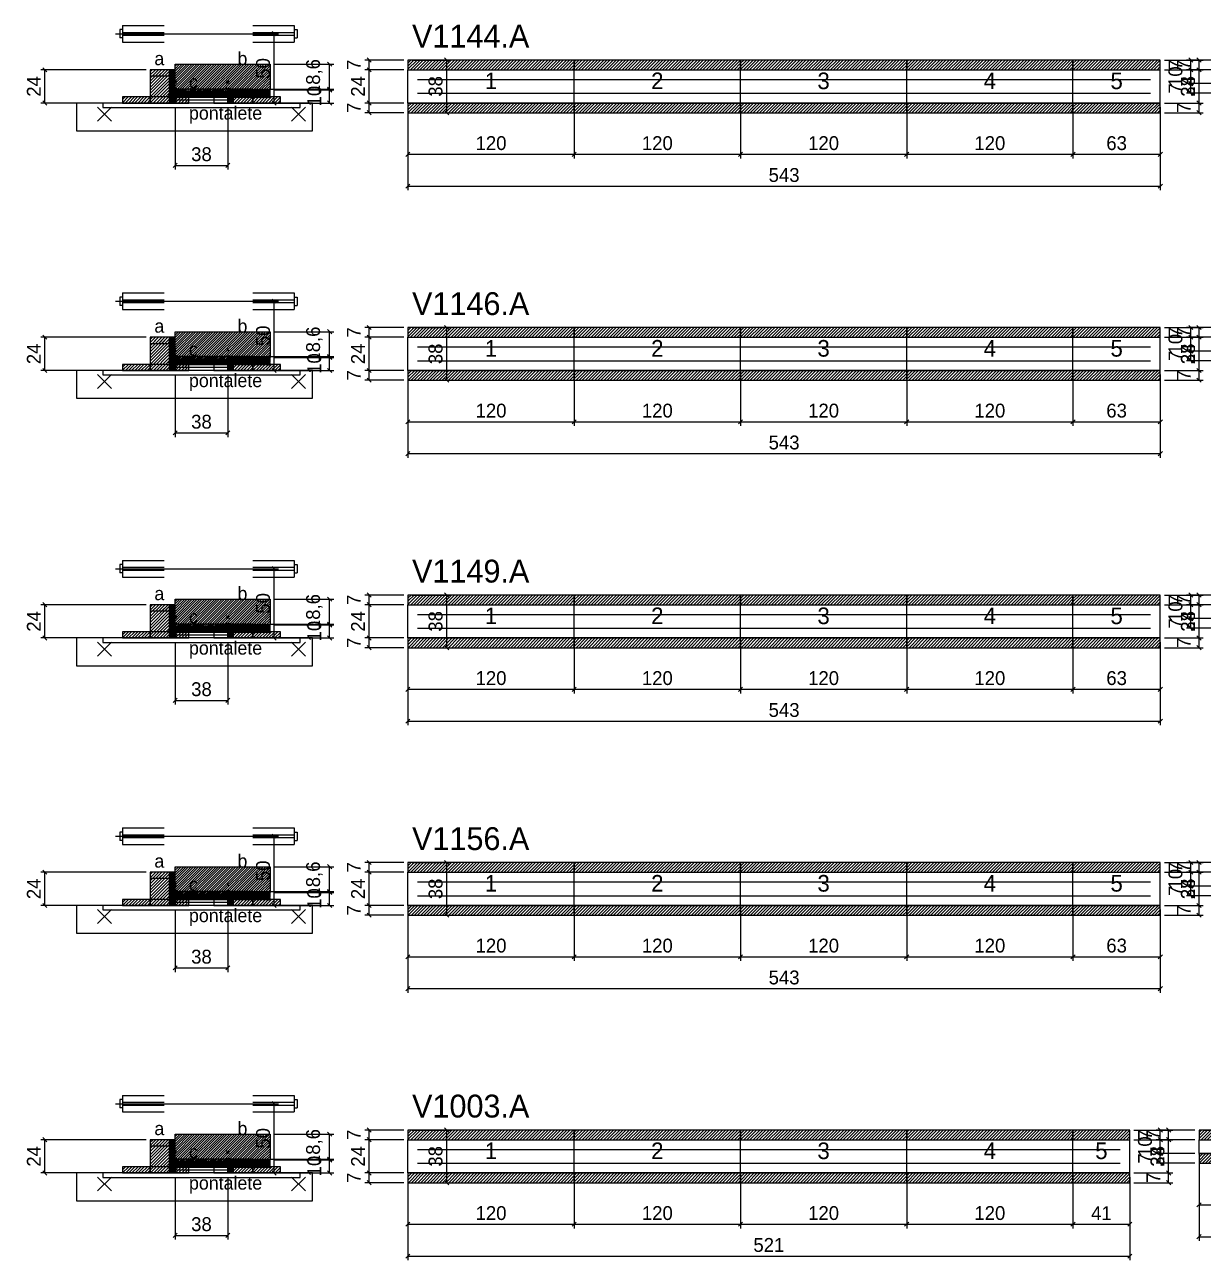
# Model space of a CAD drawing. Extents: x -10500 to 3070, y -11667 to 1250.
# Drawn here: x -69 to 782, y -9351 to -8460 of the extents above; entities that cross this region are included whole.
import ezdxf
from ezdxf.enums import TextEntityAlignment as Align

# ---------------------------------------------------------------- set-up
doc = ezdxf.new("R2010")
doc.units = 0
for name, color, linetype in [('5', 5, 'Continuous'), ('barrote', 126, 'Continuous'), ('CONCRETO', 251, 'Continuous'), ('COTA', 241, 'Continuous'), ('detalhes', 7, 'Continuous'), ('ESTRUTURACAO', 7, 'Continuous'), ('Hachura', 251, 'Continuous'), ('Madeira', 126, 'Continuous'), ('NOMENCLATURA', 7, 'Continuous'), ('Painéis', 200, 'Continuous'), ('presilha', 224, 'Continuous'), ('SARR_2.2x7', 40, 'Continuous'), ('SCO-___-LAJ', 224, 'Continuous'), ('TENSOR', 224, 'Continuous')]:
    doc.layers.add(name, color=color, linetype=linetype)
doc.dimstyles.new('PAINEL', dxfattribs={"dimtxt": 10, "dimasz": 3, "dimexe": 3, "dimexo": 3, "dimgap": 3, "dimtad": 1, "dimblk": 'OBLIQUE', "dimblk1": 'OBLIQUE', "dimcen": 2.5, "dimclrd": 4, "dimclre": 4, "dimclrt": 240, "dimazin": 3, "dimtfac": 1, "dimtmove": 0, "dimatfit": 3})

# ---------------------------------------------------------------- blocks, each defined once
blk = doc.blocks.new('PAR_ESQ')
for p, q in [((-1, -1), (1, 1)), ((-1, 1), (1, -1))]:
    blk.add_line(p, q)
blk = doc.blocks.new('PAR_FUNDO_ESQ')
for p, q in [((-1, -1), (1, 1)), ((-1, 1), (1, -1))]:
    blk.add_line(p, q)
blk = doc.blocks.new('PAR_FUNDO_DIR')
for p, q in [((-1, -1), (1, 1)), ((-1, 1), (1, -1))]:
    blk.add_line(p, q)
blk = doc.blocks.new('par_int_esq')
for p, q in [((-1, -1), (1, 1)), ((-1, 1), (1, -1))]:
    blk.add_line(p, q)
blk = doc.blocks.new('par_int_dir')
for p, q in [((-1, -1), (1, 1)), ((-1, 1), (1, -1))]:
    blk.add_line(p, q)
blk = doc.blocks.new('_OBLIQUE')
at = {"color": 0, "linetype": 'BYBLOCK'}
blk.add_line((-0.5, -0.5), (0.5, 0.5), dxfattribs=at)

msp = doc.modelspace()

# ---------------------------------------------------------------- hatches: boundary and pattern name
at = {"layer": 'COTA'}
h = msp.add_hatch(dxfattribs=at)
h.set_pattern_fill('ANSI31', scale=0.5)
h.paths.add_polyline_path([(208, -8492), (328, -8492), (328, -8485), (208, -8485)])
h = msp.add_hatch(dxfattribs=at)
h.set_pattern_fill('ANSI31', scale=0.5)
h.paths.add_polyline_path([(328, -8492), (448, -8492), (448, -8485), (328, -8485)])
h = msp.add_hatch(dxfattribs=at)
h.set_pattern_fill('ANSI31', scale=0.5)
h.paths.add_polyline_path([(448, -8492), (568, -8492), (568, -8485), (448, -8485)])
h = msp.add_hatch(dxfattribs=at)
h.set_pattern_fill('ANSI31', scale=0.5)
h.paths.add_polyline_path([(568, -8492), (688, -8492), (688, -8485), (568, -8485)])
h = msp.add_hatch(dxfattribs=at)
h.set_pattern_fill('ANSI31', scale=0.5)
h.paths.add_polyline_path([(688, -8492), (751, -8492), (751, -8485), (688, -8485)])
h = msp.add_hatch(dxfattribs=at)
h.set_pattern_fill('ANSI31', scale=0.4)
h.paths.add_polyline_path([(40, -8508), (40, -8488), (108.5, -8488), (108.5, -8506.6), (78, -8506.6), (78, -8508)])
h = msp.add_hatch(dxfattribs=at)
h.set_pattern_fill('ANSI31', scale=0.5)
h.paths.add_polyline_path([(208, -8523), (328, -8523), (328, -8516), (208, -8516)])
h = msp.add_hatch(dxfattribs=at)
h.set_pattern_fill('ANSI31', scale=0.5)
h.paths.add_polyline_path([(328, -8523), (448, -8523), (448, -8516), (328, -8516)])
h = msp.add_hatch(dxfattribs=at)
h.set_pattern_fill('ANSI31', scale=0.5)
h.paths.add_polyline_path([(448, -8523), (568, -8523), (568, -8516), (448, -8516)])
h = msp.add_hatch(dxfattribs=at)
h.set_pattern_fill('ANSI31', scale=0.5)
h.paths.add_polyline_path([(568, -8523), (688, -8523), (688, -8516), (568, -8516)])
h = msp.add_hatch(dxfattribs=at)
h.set_pattern_fill('ANSI31', scale=0.5)
h.paths.add_polyline_path([(688, -8523), (751, -8523), (751, -8516), (688, -8516)])
h = msp.add_hatch(dxfattribs=at)
h.set_pattern_fill('ANSI31', scale=0.4)
h.paths.add_polyline_path([(40, -8701), (40, -8681), (108.5, -8681), (108.5, -8699.6), (78, -8699.6), (78, -8701)])
h = msp.add_hatch(dxfattribs=at)
h.set_pattern_fill('ANSI31', scale=0.5)
h.paths.add_polyline_path([(208, -8685), (328, -8685), (328, -8678), (208, -8678)])
h = msp.add_hatch(dxfattribs=at)
h.set_pattern_fill('ANSI31', scale=0.5)
h.paths.add_polyline_path([(328, -8685), (448, -8685), (448, -8678), (328, -8678)])
h = msp.add_hatch(dxfattribs=at)
h.set_pattern_fill('ANSI31', scale=0.5)
h.paths.add_polyline_path([(448, -8685), (568, -8685), (568, -8678), (448, -8678)])
h = msp.add_hatch(dxfattribs=at)
h.set_pattern_fill('ANSI31', scale=0.5)
h.paths.add_polyline_path([(568, -8685), (688, -8685), (688, -8678), (568, -8678)])
h = msp.add_hatch(dxfattribs=at)
h.set_pattern_fill('ANSI31', scale=0.5)
h.paths.add_polyline_path([(688, -8685), (751, -8685), (751, -8678), (688, -8678)])
h = msp.add_hatch(dxfattribs=at)
h.set_pattern_fill('ANSI31', scale=0.5)
h.paths.add_polyline_path([(208, -8716), (328, -8716), (328, -8709), (208, -8709)])
h = msp.add_hatch(dxfattribs=at)
h.set_pattern_fill('ANSI31', scale=0.5)
h.paths.add_polyline_path([(328, -8716), (448, -8716), (448, -8709), (328, -8709)])
h = msp.add_hatch(dxfattribs=at)
h.set_pattern_fill('ANSI31', scale=0.5)
h.paths.add_polyline_path([(448, -8716), (568, -8716), (568, -8709), (448, -8709)])
h = msp.add_hatch(dxfattribs=at)
h.set_pattern_fill('ANSI31', scale=0.5)
h.paths.add_polyline_path([(568, -8716), (688, -8716), (688, -8709), (568, -8709)])
h = msp.add_hatch(dxfattribs=at)
h.set_pattern_fill('ANSI31', scale=0.5)
h.paths.add_polyline_path([(688, -8716), (751, -8716), (751, -8709), (688, -8709)])
h = msp.add_hatch(dxfattribs=at)
h.set_pattern_fill('ANSI31', scale=0.4)
h.paths.add_polyline_path([(40, -8894), (40, -8874), (108.5, -8874), (108.5, -8892.6), (78, -8892.6), (78, -8894)])
h = msp.add_hatch(dxfattribs=at)
h.set_pattern_fill('ANSI31', scale=0.5)
h.paths.add_polyline_path([(208, -8878), (328, -8878), (328, -8871), (208, -8871)])
h = msp.add_hatch(dxfattribs=at)
h.set_pattern_fill('ANSI31', scale=0.5)
h.paths.add_polyline_path([(328, -8878), (448, -8878), (448, -8871), (328, -8871)])
h = msp.add_hatch(dxfattribs=at)
h.set_pattern_fill('ANSI31', scale=0.5)
h.paths.add_polyline_path([(448, -8878), (568, -8878), (568, -8871), (448, -8871)])
h = msp.add_hatch(dxfattribs=at)
h.set_pattern_fill('ANSI31', scale=0.5)
h.paths.add_polyline_path([(568, -8878), (688, -8878), (688, -8871), (568, -8871)])
h = msp.add_hatch(dxfattribs=at)
h.set_pattern_fill('ANSI31', scale=0.5)
h.paths.add_polyline_path([(688, -8878), (751, -8878), (751, -8871), (688, -8871)])
h = msp.add_hatch(dxfattribs=at)
h.set_pattern_fill('ANSI31', scale=0.5)
h.paths.add_polyline_path([(208, -8909), (328, -8909), (328, -8902), (208, -8902)])
h = msp.add_hatch(dxfattribs=at)
h.set_pattern_fill('ANSI31', scale=0.5)
h.paths.add_polyline_path([(328, -8909), (448, -8909), (448, -8902), (328, -8902)])
h = msp.add_hatch(dxfattribs=at)
h.set_pattern_fill('ANSI31', scale=0.5)
h.paths.add_polyline_path([(448, -8909), (568, -8909), (568, -8902), (448, -8902)])
h = msp.add_hatch(dxfattribs=at)
h.set_pattern_fill('ANSI31', scale=0.5)
h.paths.add_polyline_path([(568, -8909), (688, -8909), (688, -8902), (568, -8902)])
h = msp.add_hatch(dxfattribs=at)
h.set_pattern_fill('ANSI31', scale=0.5)
h.paths.add_polyline_path([(688, -8909), (751, -8909), (751, -8902), (688, -8902)])
h = msp.add_hatch(dxfattribs=at)
h.set_pattern_fill('ANSI31', scale=0.5)
h.paths.add_polyline_path([(208, -9071), (328, -9071), (328, -9064), (208, -9064)])
h = msp.add_hatch(dxfattribs=at)
h.set_pattern_fill('ANSI31', scale=0.5)
h.paths.add_polyline_path([(328, -9071), (448, -9071), (448, -9064), (328, -9064)])
h = msp.add_hatch(dxfattribs=at)
h.set_pattern_fill('ANSI31', scale=0.5)
h.paths.add_polyline_path([(448, -9071), (568, -9071), (568, -9064), (448, -9064)])
h = msp.add_hatch(dxfattribs=at)
h.set_pattern_fill('ANSI31', scale=0.5)
h.paths.add_polyline_path([(568, -9071), (688, -9071), (688, -9064), (568, -9064)])
h = msp.add_hatch(dxfattribs=at)
h.set_pattern_fill('ANSI31', scale=0.5)
h.paths.add_polyline_path([(688, -9071), (751, -9071), (751, -9064), (688, -9064)])
h = msp.add_hatch(dxfattribs=at)
h.set_pattern_fill('ANSI31', scale=0.4)
h.paths.add_polyline_path([(40, -9087), (40, -9067), (108.5, -9067), (108.5, -9085.6), (78, -9085.6), (78, -9087)])
h = msp.add_hatch(dxfattribs=at)
h.set_pattern_fill('ANSI31', scale=0.5)
h.paths.add_polyline_path([(208, -9102), (328, -9102), (328, -9095), (208, -9095)])
h = msp.add_hatch(dxfattribs=at)
h.set_pattern_fill('ANSI31', scale=0.5)
h.paths.add_polyline_path([(328, -9102), (448, -9102), (448, -9095), (328, -9095)])
h = msp.add_hatch(dxfattribs=at)
h.set_pattern_fill('ANSI31', scale=0.5)
h.paths.add_polyline_path([(448, -9102), (568, -9102), (568, -9095), (448, -9095)])
h = msp.add_hatch(dxfattribs=at)
h.set_pattern_fill('ANSI31', scale=0.5)
h.paths.add_polyline_path([(568, -9102), (688, -9102), (688, -9095), (568, -9095)])
h = msp.add_hatch(dxfattribs=at)
h.set_pattern_fill('ANSI31', scale=0.5)
h.paths.add_polyline_path([(688, -9102), (751, -9102), (751, -9095), (688, -9095)])
h = msp.add_hatch(dxfattribs=at)
h.set_pattern_fill('ANSI31', scale=0.4)
h.paths.add_polyline_path([(40, -9280), (40, -9260), (108.5, -9260), (108.5, -9278.6), (78, -9278.6), (78, -9280)])
h = msp.add_hatch(dxfattribs=at)
h.set_pattern_fill('ANSI31', scale=0.5)
h.paths.add_polyline_path([(208, -9264), (328, -9264), (328, -9257), (208, -9257)])
h = msp.add_hatch(dxfattribs=at)
h.set_pattern_fill('ANSI31', scale=0.5)
h.paths.add_polyline_path([(328, -9264), (448, -9264), (448, -9257), (328, -9257)])
h = msp.add_hatch(dxfattribs=at)
h.set_pattern_fill('ANSI31', scale=0.5)
h.paths.add_polyline_path([(448, -9264), (568, -9264), (568, -9257), (448, -9257)])
h = msp.add_hatch(dxfattribs=at)
h.set_pattern_fill('ANSI31', scale=0.5)
h.paths.add_polyline_path([(568, -9264), (688, -9264), (688, -9257), (568, -9257)])
h = msp.add_hatch(dxfattribs=at)
h.set_pattern_fill('ANSI31', scale=0.5)
h.paths.add_polyline_path([(688, -9264), (729, -9264), (729, -9257), (688, -9257)])
h = msp.add_hatch(dxfattribs=at)
h.set_pattern_fill('ANSI31', scale=0.5)
h.paths.add_polyline_path([(779, -9264), (899, -9264), (899, -9257), (779, -9257)])
h = msp.add_hatch(dxfattribs=at)
h.set_pattern_fill('ANSI31', scale=0.5)
h.paths.add_polyline_path([(779, -9281), (899, -9281), (899, -9274), (779, -9274)])
h = msp.add_hatch(dxfattribs=at)
h.set_pattern_fill('ANSI31', scale=0.5)
h.paths.add_polyline_path([(208, -9295), (328, -9295), (328, -9288), (208, -9288)])
h = msp.add_hatch(dxfattribs=at)
h.set_pattern_fill('ANSI31', scale=0.5)
h.paths.add_polyline_path([(328, -9295), (448, -9295), (448, -9288), (328, -9288)])
h = msp.add_hatch(dxfattribs=at)
h.set_pattern_fill('ANSI31', scale=0.5)
h.paths.add_polyline_path([(448, -9295), (568, -9295), (568, -9288), (448, -9288)])
h = msp.add_hatch(dxfattribs=at)
h.set_pattern_fill('ANSI31', scale=0.5)
h.paths.add_polyline_path([(568, -9295), (688, -9295), (688, -9288), (568, -9288)])
h = msp.add_hatch(dxfattribs=at)
h.set_pattern_fill('ANSI31', scale=0.5)
h.paths.add_polyline_path([(688, -9295), (729, -9295), (729, -9288), (688, -9288)])
at = {"layer": 'Hachura'}
h = msp.add_hatch(dxfattribs=at)
h.set_pattern_fill('ANSI31', scale=0.5)
h.paths.add_polyline_path([(22, -8516), (36, -8516), (36, -8492), (22, -8492)])
h = msp.add_hatch(dxfattribs=at)
h.set_pattern_fill('ANSI31', scale=0.5)
h.paths.add_polyline_path([(22, -8496.4), (36, -8496.4), (36, -8492), (22, -8492)])
h = msp.add_hatch(dxfattribs=at)
h.set_pattern_fill('SOLID')
h.paths.add_polyline_path([(36, -8516), (40, -8516), (40, -8492), (36, -8492)])
h = msp.add_hatch(dxfattribs=at)
h.set_pattern_fill('ANSI31', scale=0.5)
h.paths.add_polyline_path([(2, -8516), (22, -8516), (22, -8511.6), (2, -8511.6)])
h = msp.add_hatch(dxfattribs=at)
h.set_pattern_fill('SOLID')
h.paths.add_polyline_path([(40, -8511.6), (78, -8511.6), (78, -8508), (40, -8508)])
h = msp.add_hatch(dxfattribs=at)
h.set_pattern_fill('ANSI31', scale=0.5)
h.paths.add_polyline_path([(40, -8516), (50, -8516), (50, -8511.6), (40, -8511.6)])
h = msp.add_hatch(dxfattribs=at)
h.set_pattern_fill('SOLID')
h.paths.add_polyline_path([(78, -8516), (82, -8516), (82, -8506), (78, -8506)])
h = msp.add_hatch(dxfattribs=at)
h.set_pattern_fill('SOLID')
h.paths.add_polyline_path([(78, -8506), (108.5, -8506), (108.5, -8512), (78, -8512)])
h = msp.add_hatch(dxfattribs=at)
h.set_pattern_fill('ANSI31', scale=0.5)
h.paths.add_polyline_path([(82, -8516), (96, -8516), (96, -8506), (82, -8506)])
h = msp.add_hatch(dxfattribs=at)
h.set_pattern_fill('ANSI31', scale=0.5)
h.paths.add_polyline_path([(82, -8510.4), (96, -8510.4), (96, -8506), (82, -8506)])
h = msp.add_hatch(dxfattribs=at)
h.set_pattern_fill('ANSI31', scale=0.5)
h.paths.add_polyline_path([(96, -8516), (116, -8516), (116, -8511.6), (96, -8511.6)])
h = msp.add_hatch(dxfattribs=at)
h.set_pattern_fill('ANSI31', scale=0.5)
h.paths.add_polyline_path([(22, -8709), (36, -8709), (36, -8685), (22, -8685)])
h = msp.add_hatch(dxfattribs=at)
h.set_pattern_fill('ANSI31', scale=0.5)
h.paths.add_polyline_path([(22, -8689.4), (36, -8689.4), (36, -8685), (22, -8685)])
h = msp.add_hatch(dxfattribs=at)
h.set_pattern_fill('SOLID')
h.paths.add_polyline_path([(36, -8709), (40, -8709), (40, -8685), (36, -8685)])
h = msp.add_hatch(dxfattribs=at)
h.set_pattern_fill('SOLID')
h.paths.add_polyline_path([(40, -8704.6), (78, -8704.6), (78, -8701), (40, -8701)])
h = msp.add_hatch(dxfattribs=at)
h.set_pattern_fill('SOLID')
h.paths.add_polyline_path([(78, -8709), (82, -8709), (82, -8699), (78, -8699)])
h = msp.add_hatch(dxfattribs=at)
h.set_pattern_fill('SOLID')
h.paths.add_polyline_path([(78, -8699), (108.5, -8699), (108.5, -8705), (78, -8705)])
h = msp.add_hatch(dxfattribs=at)
h.set_pattern_fill('ANSI31', scale=0.5)
h.paths.add_polyline_path([(82, -8709), (96, -8709), (96, -8699), (82, -8699)])
h = msp.add_hatch(dxfattribs=at)
h.set_pattern_fill('ANSI31', scale=0.5)
h.paths.add_polyline_path([(82, -8703.4), (96, -8703.4), (96, -8699), (82, -8699)])
h = msp.add_hatch(dxfattribs=at)
h.set_pattern_fill('ANSI31', scale=0.5)
h.paths.add_polyline_path([(2, -8709), (22, -8709), (22, -8704.6), (2, -8704.6)])
h = msp.add_hatch(dxfattribs=at)
h.set_pattern_fill('ANSI31', scale=0.5)
h.paths.add_polyline_path([(40, -8709), (50, -8709), (50, -8704.6), (40, -8704.6)])
h = msp.add_hatch(dxfattribs=at)
h.set_pattern_fill('ANSI31', scale=0.5)
h.paths.add_polyline_path([(96, -8709), (116, -8709), (116, -8704.6), (96, -8704.6)])
h = msp.add_hatch(dxfattribs=at)
h.set_pattern_fill('ANSI31', scale=0.5)
h.paths.add_polyline_path([(22, -8902), (36, -8902), (36, -8878), (22, -8878)])
h = msp.add_hatch(dxfattribs=at)
h.set_pattern_fill('ANSI31', scale=0.5)
h.paths.add_polyline_path([(22, -8882.4), (36, -8882.4), (36, -8878), (22, -8878)])
h = msp.add_hatch(dxfattribs=at)
h.set_pattern_fill('SOLID')
h.paths.add_polyline_path([(36, -8902), (40, -8902), (40, -8878), (36, -8878)])
h = msp.add_hatch(dxfattribs=at)
h.set_pattern_fill('SOLID')
h.paths.add_polyline_path([(40, -8897.6), (78, -8897.6), (78, -8894), (40, -8894)])
h = msp.add_hatch(dxfattribs=at)
h.set_pattern_fill('SOLID')
h.paths.add_polyline_path([(78, -8902), (82, -8902), (82, -8892), (78, -8892)])
h = msp.add_hatch(dxfattribs=at)
h.set_pattern_fill('SOLID')
h.paths.add_polyline_path([(78, -8892), (108.5, -8892), (108.5, -8898), (78, -8898)])
h = msp.add_hatch(dxfattribs=at)
h.set_pattern_fill('ANSI31', scale=0.5)
h.paths.add_polyline_path([(82, -8902), (96, -8902), (96, -8892), (82, -8892)])
h = msp.add_hatch(dxfattribs=at)
h.set_pattern_fill('ANSI31', scale=0.5)
h.paths.add_polyline_path([(82, -8896.4), (96, -8896.4), (96, -8892), (82, -8892)])
h = msp.add_hatch(dxfattribs=at)
h.set_pattern_fill('ANSI31', scale=0.5)
h.paths.add_polyline_path([(2, -8902), (22, -8902), (22, -8897.6), (2, -8897.6)])
h = msp.add_hatch(dxfattribs=at)
h.set_pattern_fill('ANSI31', scale=0.5)
h.paths.add_polyline_path([(40, -8902), (50, -8902), (50, -8897.6), (40, -8897.6)])
h = msp.add_hatch(dxfattribs=at)
h.set_pattern_fill('ANSI31', scale=0.5)
h.paths.add_polyline_path([(96, -8902), (116, -8902), (116, -8897.6), (96, -8897.6)])
h = msp.add_hatch(dxfattribs=at)
h.set_pattern_fill('ANSI31', scale=0.5)
h.paths.add_polyline_path([(22, -9095), (36, -9095), (36, -9071), (22, -9071)])
h = msp.add_hatch(dxfattribs=at)
h.set_pattern_fill('ANSI31', scale=0.5)
h.paths.add_polyline_path([(22, -9075.4), (36, -9075.4), (36, -9071), (22, -9071)])
h = msp.add_hatch(dxfattribs=at)
h.set_pattern_fill('SOLID')
h.paths.add_polyline_path([(36, -9095), (40, -9095), (40, -9071), (36, -9071)])
h = msp.add_hatch(dxfattribs=at)
h.set_pattern_fill('ANSI31', scale=0.5)
h.paths.add_polyline_path([(2, -9095), (22, -9095), (22, -9090.6), (2, -9090.6)])
h = msp.add_hatch(dxfattribs=at)
h.set_pattern_fill('SOLID')
h.paths.add_polyline_path([(40, -9090.6), (78, -9090.6), (78, -9087), (40, -9087)])
h = msp.add_hatch(dxfattribs=at)
h.set_pattern_fill('ANSI31', scale=0.5)
h.paths.add_polyline_path([(40, -9095), (50, -9095), (50, -9090.6), (40, -9090.6)])
h = msp.add_hatch(dxfattribs=at)
h.set_pattern_fill('SOLID')
h.paths.add_polyline_path([(78, -9095), (82, -9095), (82, -9085), (78, -9085)])
h = msp.add_hatch(dxfattribs=at)
h.set_pattern_fill('SOLID')
h.paths.add_polyline_path([(78, -9085), (108.5, -9085), (108.5, -9091), (78, -9091)])
h = msp.add_hatch(dxfattribs=at)
h.set_pattern_fill('ANSI31', scale=0.5)
h.paths.add_polyline_path([(82, -9095), (96, -9095), (96, -9085), (82, -9085)])
h = msp.add_hatch(dxfattribs=at)
h.set_pattern_fill('ANSI31', scale=0.5)
h.paths.add_polyline_path([(82, -9089.4), (96, -9089.4), (96, -9085), (82, -9085)])
h = msp.add_hatch(dxfattribs=at)
h.set_pattern_fill('ANSI31', scale=0.5)
h.paths.add_polyline_path([(96, -9095), (116, -9095), (116, -9090.6), (96, -9090.6)])
h = msp.add_hatch(dxfattribs=at)
h.set_pattern_fill('ANSI31', scale=0.5)
h.paths.add_polyline_path([(22, -9288), (36, -9288), (36, -9264), (22, -9264)])
h = msp.add_hatch(dxfattribs=at)
h.set_pattern_fill('ANSI31', scale=0.5)
h.paths.add_polyline_path([(22, -9268.4), (36, -9268.4), (36, -9264), (22, -9264)])
h = msp.add_hatch(dxfattribs=at)
h.set_pattern_fill('SOLID')
h.paths.add_polyline_path([(36, -9288), (40, -9288), (40, -9264), (36, -9264)])
h = msp.add_hatch(dxfattribs=at)
h.set_pattern_fill('SOLID')
h.paths.add_polyline_path([(40, -9283.6), (78, -9283.6), (78, -9280), (40, -9280)])
h = msp.add_hatch(dxfattribs=at)
h.set_pattern_fill('SOLID')
h.paths.add_polyline_path([(78, -9288), (82, -9288), (82, -9278), (78, -9278)])
h = msp.add_hatch(dxfattribs=at)
h.set_pattern_fill('SOLID')
h.paths.add_polyline_path([(78, -9278), (108.5, -9278), (108.5, -9284), (78, -9284)])
h = msp.add_hatch(dxfattribs=at)
h.set_pattern_fill('ANSI31', scale=0.5)
h.paths.add_polyline_path([(82, -9288), (96, -9288), (96, -9278), (82, -9278)])
h = msp.add_hatch(dxfattribs=at)
h.set_pattern_fill('ANSI31', scale=0.5)
h.paths.add_polyline_path([(82, -9282.4), (96, -9282.4), (96, -9278), (82, -9278)])
h = msp.add_hatch(dxfattribs=at)
h.set_pattern_fill('ANSI31', scale=0.5)
h.paths.add_polyline_path([(2, -9288), (22, -9288), (22, -9283.6), (2, -9283.6)])
h = msp.add_hatch(dxfattribs=at)
h.set_pattern_fill('ANSI31', scale=0.5)
h.paths.add_polyline_path([(40, -9288), (50, -9288), (50, -9283.6), (40, -9283.6)])
h = msp.add_hatch(dxfattribs=at)
h.set_pattern_fill('ANSI31', scale=0.5)
h.paths.add_polyline_path([(96, -9288), (116, -9288), (116, -9283.6), (96, -9283.6)])
at = {"layer": 'HACHURACONCRETO'}
h = msp.add_hatch(dxfattribs=at)
h.set_pattern_fill('ANSI31', scale=0.3)
h.paths.add_polyline_path([(40, -8511.6), (78, -8511.6), (78, -8506), (40, -8506)])
h = msp.add_hatch(dxfattribs=at)
h.set_pattern_fill('ANSI31', scale=0.3)
h.paths.add_polyline_path([(40, -8704.6), (78, -8704.6), (78, -8699), (40, -8699)])
h = msp.add_hatch(dxfattribs=at)
h.set_pattern_fill('ANSI31', scale=0.3)
h.paths.add_polyline_path([(40, -8897.6), (78, -8897.6), (78, -8892), (40, -8892)])
h = msp.add_hatch(dxfattribs=at)
h.set_pattern_fill('ANSI31', scale=0.3)
h.paths.add_polyline_path([(40, -9090.6), (78, -9090.6), (78, -9085), (40, -9085)])
h = msp.add_hatch(dxfattribs=at)
h.set_pattern_fill('ANSI31', scale=0.3)
h.paths.add_polyline_path([(40, -9283.6), (78, -9283.6), (78, -9278), (40, -9278)])

# ---------------------------------------------------------------- linework, layer by layer
for p, q in [((2, -8460), (32, -8460)), ((2, -8460), (2, -8472)), ((96, -8460), (126, -8460)), ((126, -8460), (126, -8472)), ((0, -8463), (0, -8469)), ((2, -8463), (0, -8463)), ((2, -8469), (0, -8469)), ((2, -8465), (32, -8465)), ((2, -8467), (32, -8467)), ((96, -8465), (126, -8465)), ((96, -8467), (126, -8467)), ((126, -8463), (128, -8463)), ((126, -8469), (128, -8469)), ((128, -8463), (128, -8469)), ((2, -8472), (32, -8472)), ((96, -8472), (126, -8472)), ((0, -8656), (0, -8662)), ((2, -8656), (0, -8656)), ((2, -8653), (32, -8653)), ((2, -8653), (2, -8665)), ((96, -8653), (126, -8653)), ((126, -8653), (126, -8665)), ((126, -8656), (128, -8656)), ((128, -8656), (128, -8662)), ((2, -8662), (0, -8662)), ((2, -8658), (32, -8658)), ((2, -8660), (32, -8660)), ((2, -8665), (32, -8665)), ((96, -8658), (126, -8658)), ((96, -8660), (126, -8660)), ((96, -8665), (126, -8665)), ((126, -8662), (128, -8662)), ((0, -8849), (0, -8855)), ((2, -8849), (0, -8849)), ((2, -8846), (32, -8846)), ((2, -8846), (2, -8858)), ((2, -8851), (32, -8851)), ((96, -8846), (126, -8846)), ((96, -8851), (126, -8851)), ((126, -8846), (126, -8858)), ((126, -8849), (128, -8849)), ((128, -8849), (128, -8855)), ((2, -8855), (0, -8855)), ((2, -8853), (32, -8853)), ((2, -8858), (32, -8858)), ((96, -8853), (126, -8853)), ((96, -8858), (126, -8858)), ((126, -8855), (128, -8855)), ((2, -9039), (32, -9039)), ((2, -9039), (2, -9051)), ((96, -9039), (126, -9039)), ((126, -9039), (126, -9051)), ((0, -9042), (0, -9048)), ((2, -9042), (0, -9042)), ((2, -9048), (0, -9048)), ((2, -9044), (32, -9044)), ((2, -9046), (32, -9046)), ((96, -9044), (126, -9044)), ((96, -9046), (126, -9046)), ((126, -9042), (128, -9042)), ((126, -9048), (128, -9048)), ((128, -9042), (128, -9048)), ((2, -9051), (32, -9051)), ((96, -9051), (126, -9051)), ((0, -9235), (0, -9241)), ((2, -9235), (0, -9235)), ((2, -9232), (32, -9232)), ((2, -9232), (2, -9244)), ((96, -9232), (126, -9232)), ((126, -9232), (126, -9244)), ((126, -9235), (128, -9235)), ((128, -9235), (128, -9241)), ((2, -9241), (0, -9241)), ((2, -9237), (32, -9237)), ((2, -9239), (32, -9239)), ((2, -9244), (32, -9244)), ((96, -9237), (126, -9237)), ((96, -9239), (126, -9239)), ((96, -9244), (126, -9244)), ((126, -9241), (128, -9241))]:
    msp.add_line(p, q)
at = {"layer": 'BARRA_ANCORAGEM'}
for p, q in [((40, -8508.3), (78, -8508.3)), ((40, -8510.3), (40, -8508.3)), ((40, -8510.3), (78, -8510.3)), ((40, -8511.7), (78, -8511.7)), ((40, -8513.7), (40, -8511.7)), ((40, -8513.7), (78, -8513.7)), ((78, -8510.3), (78, -8508.3)), ((78, -8513.7), (78, -8511.7)), ((40, -8701.3), (78, -8701.3)), ((40, -8703.3), (40, -8701.3)), ((40, -8703.3), (78, -8703.3)), ((40, -8704.7), (78, -8704.7)), ((40, -8706.7), (40, -8704.7)), ((40, -8706.7), (78, -8706.7)), ((78, -8703.3), (78, -8701.3)), ((78, -8706.7), (78, -8704.7)), ((40, -8894.3), (78, -8894.3)), ((40, -8896.3), (40, -8894.3)), ((40, -8896.3), (78, -8896.3)), ((78, -8896.3), (78, -8894.3)), ((40, -8897.7), (78, -8897.7)), ((40, -8899.7), (40, -8897.7)), ((40, -8899.7), (78, -8899.7)), ((78, -8899.7), (78, -8897.7)), ((40, -9087.3), (78, -9087.3)), ((40, -9089.3), (40, -9087.3)), ((40, -9089.3), (78, -9089.3)), ((40, -9090.7), (78, -9090.7)), ((40, -9092.7), (40, -9090.7)), ((40, -9092.7), (78, -9092.7)), ((78, -9089.3), (78, -9087.3)), ((78, -9092.7), (78, -9090.7)), ((40, -9280.3), (78, -9280.3)), ((40, -9282.3), (40, -9280.3)), ((78, -9282.3), (78, -9280.3)), ((40, -9282.3), (78, -9282.3)), ((40, -9283.7), (78, -9283.7)), ((40, -9285.7), (40, -9283.7)), ((40, -9285.7), (78, -9285.7)), ((78, -9285.7), (78, -9283.7))]:
    msp.add_line(p, q, dxfattribs=at)
at = {"layer": 'barrote'}
for points in [[(-31.25, -8536), (139.25, -8536), (139.25, -8516), (-31.25, -8516)], [(-31.25, -8729), (139.25, -8729), (139.25, -8709), (-31.25, -8709)], [(-31.25, -8922), (139.25, -8922), (139.25, -8902), (-31.25, -8902)], [(-31.25, -9115), (139.25, -9115), (139.25, -9095), (-31.25, -9095)], [(-31.25, -9308), (139.25, -9308), (139.25, -9288), (-31.25, -9288)]]:
    msp.add_lwpolyline(points, close=True, dxfattribs=at)
at = {"layer": 'CONCRETO'}
for points in [[(40, -8508), (40, -8488), (108.5, -8488), (108.5, -8506.6), (78, -8506.6), (78, -8508)], [(40, -8701), (40, -8681), (108.5, -8681), (108.5, -8699.6), (78, -8699.6), (78, -8701)], [(40, -8894), (40, -8874), (108.5, -8874), (108.5, -8892.6), (78, -8892.6), (78, -8894)], [(40, -9087), (40, -9067), (108.5, -9067), (108.5, -9085.6), (78, -9085.6), (78, -9087)], [(40, -9280), (40, -9260), (108.5, -9260), (108.5, -9278.6), (78, -9278.6), (78, -9280)]]:
    msp.add_lwpolyline(points, close=True, dxfattribs=at)
at = {"layer": 'HACHURACONCRETO'}
for points in [[(40, -8511.6), (78, -8511.6), (78, -8506), (40, -8506)], [(40, -8704.6), (78, -8704.6), (78, -8699), (40, -8699)], [(40, -8897.6), (78, -8897.6), (78, -8892), (40, -8892)], [(40, -9090.6), (78, -9090.6), (78, -9085), (40, -9085)], [(40, -9283.6), (78, -9283.6), (78, -9278), (40, -9278)]]:
    msp.add_lwpolyline(points, close=True, dxfattribs=at)
at = {"layer": 'Madeira'}
for points in [[(22, -8516), (36, -8516), (36, -8492), (22, -8492)], [(22, -8496.4), (36, -8496.4), (36, -8492), (22, -8492)], [(2, -8516), (22, -8516), (22, -8511.6), (2, -8511.6)], [(22, -8516), (36, -8516), (36, -8511.6), (22, -8511.6)], [(40, -8516), (50, -8516), (50, -8511.6), (40, -8511.6)], [(68, -8516), (78, -8516), (78, -8511.6), (68, -8511.6)], [(82, -8516), (96, -8516), (96, -8506), (82, -8506)], [(82, -8510.4), (96, -8510.4), (96, -8506), (82, -8506)], [(96, -8516), (116, -8516), (116, -8511.6), (96, -8511.6)], [(22, -8709), (36, -8709), (36, -8685), (22, -8685)], [(22, -8689.4), (36, -8689.4), (36, -8685), (22, -8685)], [(82, -8709), (96, -8709), (96, -8699), (82, -8699)], [(82, -8703.4), (96, -8703.4), (96, -8699), (82, -8699)], [(2, -8709), (22, -8709), (22, -8704.6), (2, -8704.6)], [(22, -8709), (36, -8709), (36, -8704.6), (22, -8704.6)], [(40, -8709), (50, -8709), (50, -8704.6), (40, -8704.6)], [(68, -8709), (78, -8709), (78, -8704.6), (68, -8704.6)], [(96, -8709), (116, -8709), (116, -8704.6), (96, -8704.6)], [(22, -8902), (36, -8902), (36, -8878), (22, -8878)], [(22, -8882.4), (36, -8882.4), (36, -8878), (22, -8878)], [(82, -8902), (96, -8902), (96, -8892), (82, -8892)], [(82, -8896.4), (96, -8896.4), (96, -8892), (82, -8892)], [(2, -8902), (22, -8902), (22, -8897.6), (2, -8897.6)], [(22, -8902), (36, -8902), (36, -8897.6), (22, -8897.6)], [(40, -8902), (50, -8902), (50, -8897.6), (40, -8897.6)], [(68, -8902), (78, -8902), (78, -8897.6), (68, -8897.6)], [(96, -8902), (116, -8902), (116, -8897.6), (96, -8897.6)], [(22, -9095), (36, -9095), (36, -9071), (22, -9071)], [(22, -9075.4), (36, -9075.4), (36, -9071), (22, -9071)], [(2, -9095), (22, -9095), (22, -9090.6), (2, -9090.6)], [(22, -9095), (36, -9095), (36, -9090.6), (22, -9090.6)], [(40, -9095), (50, -9095), (50, -9090.6), (40, -9090.6)], [(68, -9095), (78, -9095), (78, -9090.6), (68, -9090.6)], [(82, -9095), (96, -9095), (96, -9085), (82, -9085)], [(82, -9089.4), (96, -9089.4), (96, -9085), (82, -9085)], [(96, -9095), (116, -9095), (116, -9090.6), (96, -9090.6)], [(22, -9288), (36, -9288), (36, -9264), (22, -9264)], [(22, -9268.4), (36, -9268.4), (36, -9264), (22, -9264)], [(82, -9288), (96, -9288), (96, -9278), (82, -9278)], [(82, -9282.4), (96, -9282.4), (96, -9278), (82, -9278)], [(2, -9288), (22, -9288), (22, -9283.6), (2, -9283.6)], [(22, -9288), (36, -9288), (36, -9283.6), (22, -9283.6)], [(40, -9288), (50, -9288), (50, -9283.6), (40, -9283.6)], [(68, -9288), (78, -9288), (78, -9283.6), (68, -9283.6)], [(96, -9288), (116, -9288), (116, -9283.6), (96, -9283.6)]]:
    msp.add_lwpolyline(points, close=True, dxfattribs=at)
at = {"layer": 'Painéis'}
for p, q in [((208, -8492), (328, -8492)), ((208, -8516), (208, -8492)), ((328, -8516), (328, -8492)), ((328, -8516), (328, -8492)), ((328, -8492), (448, -8492)), ((328, -8516), (328, -8492)), ((448, -8516), (448, -8492)), ((448, -8516), (448, -8492)), ((448, -8492), (568, -8492)), ((448, -8516), (448, -8492)), ((568, -8516), (568, -8492)), ((568, -8516), (568, -8492)), ((568, -8492), (688, -8492)), ((568, -8516), (568, -8492)), ((688, -8516), (688, -8492)), ((688, -8516), (688, -8492)), ((688, -8492), (751, -8492)), ((688, -8516), (688, -8492)), ((751, -8516), (751, -8492)), ((208, -8516), (328, -8516)), ((328, -8516), (448, -8516)), ((448, -8516), (568, -8516)), ((568, -8516), (688, -8516)), ((688, -8516), (751, -8516)), ((208, -8685), (328, -8685)), ((208, -8709), (208, -8685)), ((328, -8709), (328, -8685)), ((328, -8709), (328, -8685)), ((328, -8685), (448, -8685)), ((328, -8709), (328, -8685)), ((448, -8709), (448, -8685)), ((448, -8709), (448, -8685)), ((448, -8685), (568, -8685)), ((448, -8709), (448, -8685)), ((568, -8709), (568, -8685)), ((568, -8709), (568, -8685)), ((568, -8685), (688, -8685)), ((568, -8709), (568, -8685)), ((688, -8709), (688, -8685)), ((688, -8709), (688, -8685)), ((688, -8685), (751, -8685)), ((688, -8709), (688, -8685)), ((751, -8709), (751, -8685)), ((208, -8709), (328, -8709)), ((328, -8709), (448, -8709)), ((448, -8709), (568, -8709)), ((568, -8709), (688, -8709)), ((688, -8709), (751, -8709)), ((208, -8878), (328, -8878)), ((208, -8902), (208, -8878)), ((328, -8902), (328, -8878)), ((328, -8902), (328, -8878)), ((328, -8878), (448, -8878)), ((328, -8902), (328, -8878)), ((448, -8902), (448, -8878)), ((448, -8902), (448, -8878)), ((448, -8878), (568, -8878)), ((448, -8902), (448, -8878)), ((568, -8902), (568, -8878)), ((568, -8902), (568, -8878)), ((568, -8878), (688, -8878)), ((568, -8902), (568, -8878)), ((688, -8902), (688, -8878)), ((688, -8902), (688, -8878)), ((688, -8878), (751, -8878)), ((688, -8902), (688, -8878)), ((751, -8902), (751, -8878)), ((208, -8902), (328, -8902)), ((328, -8902), (448, -8902)), ((448, -8902), (568, -8902)), ((568, -8902), (688, -8902)), ((688, -8902), (751, -8902)), ((208, -9071), (328, -9071)), ((208, -9095), (208, -9071)), ((328, -9095), (328, -9071)), ((328, -9095), (328, -9071)), ((328, -9071), (448, -9071)), ((328, -9095), (328, -9071)), ((448, -9095), (448, -9071)), ((448, -9095), (448, -9071)), ((448, -9071), (568, -9071)), ((448, -9095), (448, -9071)), ((568, -9095), (568, -9071)), ((568, -9095), (568, -9071)), ((568, -9071), (688, -9071)), ((568, -9095), (568, -9071)), ((688, -9095), (688, -9071)), ((688, -9095), (688, -9071)), ((688, -9071), (751, -9071)), ((688, -9095), (688, -9071)), ((751, -9095), (751, -9071)), ((208, -9095), (328, -9095)), ((328, -9095), (448, -9095)), ((448, -9095), (568, -9095)), ((568, -9095), (688, -9095)), ((688, -9095), (751, -9095)), ((208, -9264), (328, -9264)), ((208, -9288), (208, -9264)), ((328, -9288), (328, -9264)), ((328, -9288), (328, -9264)), ((328, -9264), (448, -9264)), ((328, -9288), (328, -9264)), ((448, -9288), (448, -9264)), ((448, -9288), (448, -9264)), ((448, -9264), (568, -9264)), ((448, -9288), (448, -9264)), ((568, -9288), (568, -9264)), ((568, -9288), (568, -9264)), ((568, -9264), (688, -9264)), ((568, -9288), (568, -9264)), ((688, -9288), (688, -9264)), ((688, -9288), (688, -9264)), ((688, -9264), (729, -9264)), ((688, -9288), (688, -9264)), ((729, -9288), (729, -9264)), ((779, -9264), (899, -9264)), ((779, -9274), (779, -9264)), ((779, -9274), (899, -9274)), ((208, -9288), (328, -9288)), ((328, -9288), (448, -9288)), ((448, -9288), (568, -9288)), ((568, -9288), (688, -9288)), ((688, -9288), (729, -9288))]:
    msp.add_line(p, q, dxfattribs=at)
for points in [[(36, -8516), (40, -8516), (40, -8492), (36, -8492)], [(40, -8511.6), (78, -8511.6), (78, -8508), (40, -8508)], [(78, -8516), (82, -8516), (82, -8506), (78, -8506)], [(78, -8506), (108.5, -8506), (108.5, -8506.6), (78, -8506.6)], [(36, -8709), (40, -8709), (40, -8685), (36, -8685)], [(40, -8704.6), (78, -8704.6), (78, -8701), (40, -8701)], [(78, -8709), (82, -8709), (82, -8699), (78, -8699)], [(78, -8699), (108.5, -8699), (108.5, -8699.6), (78, -8699.6)], [(36, -8902), (40, -8902), (40, -8878), (36, -8878)], [(40, -8897.6), (78, -8897.6), (78, -8894), (40, -8894)], [(78, -8902), (82, -8902), (82, -8892), (78, -8892)], [(78, -8892), (108.5, -8892), (108.5, -8892.6), (78, -8892.6)], [(36, -9095), (40, -9095), (40, -9071), (36, -9071)], [(40, -9090.6), (78, -9090.6), (78, -9087), (40, -9087)], [(78, -9095), (82, -9095), (82, -9085), (78, -9085)], [(78, -9085), (108.5, -9085), (108.5, -9085.6), (78, -9085.6)], [(36, -9288), (40, -9288), (40, -9264), (36, -9264)], [(40, -9283.6), (78, -9283.6), (78, -9280), (40, -9280)], [(78, -9288), (82, -9288), (82, -9278), (78, -9278)], [(78, -9278), (108.5, -9278), (108.5, -9278.6), (78, -9278.6)]]:
    msp.add_lwpolyline(points, close=True, dxfattribs=at)
at = {"layer": 'presilha'}
for p, q in [((-16, -8529), (-6, -8519)), ((-16, -8519), (-6, -8529)), ((124, -8529), (134, -8519)), ((124, -8519), (134, -8529)), ((-16, -8722), (-6, -8712)), ((-16, -8712), (-6, -8722)), ((124, -8722), (134, -8712)), ((124, -8712), (134, -8722)), ((-16, -8915), (-6, -8905)), ((-16, -8905), (-6, -8915)), ((124, -8915), (134, -8905)), ((124, -8905), (134, -8915)), ((-16, -9108), (-6, -9098)), ((-16, -9098), (-6, -9108)), ((124, -9108), (134, -9098)), ((124, -9098), (134, -9108)), ((-16, -9301), (-6, -9291)), ((-16, -9291), (-6, -9301)), ((124, -9301), (134, -9291)), ((124, -9291), (134, -9301))]:
    msp.add_line(p, q, dxfattribs=at)
at = {"layer": 'SARR_2.2x7'}
for points in [[(215, -8499), (328, -8499)], [(215, -8499), (328, -8499)], [(328, -8499), (448, -8499)], [(328, -8499), (448, -8499)], [(448, -8499), (568, -8499)], [(448, -8499), (568, -8499)], [(568, -8499), (688, -8499)], [(568, -8499), (688, -8499)], [(688, -8499), (744, -8499)], [(688, -8499), (744, -8499)], [(215, -8509), (328, -8509)], [(215, -8509), (328, -8509)], [(328, -8509), (448, -8509)], [(328, -8509), (448, -8509)], [(448, -8509), (568, -8509)], [(448, -8509), (568, -8509)], [(568, -8509), (688, -8509)], [(568, -8509), (688, -8509)], [(688, -8509), (744, -8509)], [(688, -8509), (744, -8509)], [(215, -8692), (328, -8692)], [(215, -8692), (328, -8692)], [(328, -8692), (448, -8692)], [(328, -8692), (448, -8692)], [(448, -8692), (568, -8692)], [(448, -8692), (568, -8692)], [(568, -8692), (688, -8692)], [(568, -8692), (688, -8692)], [(688, -8692), (744, -8692)], [(688, -8692), (744, -8692)], [(215, -8702), (328, -8702)], [(215, -8702), (328, -8702)], [(328, -8702), (448, -8702)], [(328, -8702), (448, -8702)], [(448, -8702), (568, -8702)], [(448, -8702), (568, -8702)], [(568, -8702), (688, -8702)], [(568, -8702), (688, -8702)], [(688, -8702), (744, -8702)], [(688, -8702), (744, -8702)], [(215, -8885), (328, -8885)], [(215, -8885), (328, -8885)], [(328, -8885), (448, -8885)], [(328, -8885), (448, -8885)], [(448, -8885), (568, -8885)], [(448, -8885), (568, -8885)], [(568, -8885), (688, -8885)], [(568, -8885), (688, -8885)], [(688, -8885), (744, -8885)], [(688, -8885), (744, -8885)], [(215, -8895), (328, -8895)], [(215, -8895), (328, -8895)], [(328, -8895), (448, -8895)], [(328, -8895), (448, -8895)], [(448, -8895), (568, -8895)], [(448, -8895), (568, -8895)], [(568, -8895), (688, -8895)], [(568, -8895), (688, -8895)], [(688, -8895), (744, -8895)], [(688, -8895), (744, -8895)], [(215, -9078), (328, -9078)], [(215, -9078), (328, -9078)], [(328, -9078), (448, -9078)], [(328, -9078), (448, -9078)], [(448, -9078), (568, -9078)], [(448, -9078), (568, -9078)], [(568, -9078), (688, -9078)], [(568, -9078), (688, -9078)], [(688, -9078), (744, -9078)], [(688, -9078), (744, -9078)], [(215, -9088), (328, -9088)], [(215, -9088), (328, -9088)], [(328, -9088), (448, -9088)], [(328, -9088), (448, -9088)], [(448, -9088), (568, -9088)], [(448, -9088), (568, -9088)], [(568, -9088), (688, -9088)], [(568, -9088), (688, -9088)], [(688, -9088), (744, -9088)], [(688, -9088), (744, -9088)], [(215, -9271), (328, -9271)], [(215, -9271), (328, -9271)], [(328, -9271), (448, -9271)], [(328, -9271), (448, -9271)], [(448, -9271), (568, -9271)], [(448, -9271), (568, -9271)], [(568, -9271), (688, -9271)], [(568, -9271), (688, -9271)], [(688, -9271), (722, -9271)], [(688, -9271), (722, -9271)], [(215, -9281), (328, -9281)], [(215, -9281), (328, -9281)], [(328, -9281), (448, -9281)], [(328, -9281), (448, -9281)], [(448, -9281), (568, -9281)], [(448, -9281), (568, -9281)], [(568, -9281), (688, -9281)], [(568, -9281), (688, -9281)], [(688, -9281), (722, -9281)], [(688, -9281), (722, -9281)]]:
    msp.add_lwpolyline(points, dxfattribs=at)
at = {"layer": 'SARRAFO_2_2X7'}
for p, q in [((36, -8501.2), (36, -8496.8)), ((36, -8496.8), (40, -8496.8)), ((36, -8501.2), (40, -8501.2)), ((40, -8501.2), (40, -8496.8)), ((36, -8511.2), (36, -8506.8)), ((36, -8506.8), (40, -8506.8)), ((36, -8511.2), (40, -8511.2)), ((40, -8511.2), (40, -8506.8)), ((78, -8513.2), (78, -8508.8)), ((78, -8508.8), (82, -8508.8)), ((78, -8513.2), (82, -8513.2)), ((82, -8513.2), (82, -8508.8)), ((36, -8694.2), (36, -8689.8)), ((36, -8689.8), (40, -8689.8)), ((40, -8694.2), (40, -8689.8)), ((36, -8694.2), (40, -8694.2)), ((36, -8704.2), (36, -8699.8)), ((36, -8699.8), (40, -8699.8)), ((40, -8704.2), (40, -8699.8)), ((36, -8704.2), (40, -8704.2)), ((78, -8706.2), (78, -8701.8)), ((78, -8701.8), (82, -8701.8)), ((78, -8706.2), (82, -8706.2)), ((82, -8706.2), (82, -8701.8)), ((36, -8887.2), (36, -8882.8)), ((36, -8882.8), (40, -8882.8)), ((36, -8887.2), (40, -8887.2)), ((40, -8887.2), (40, -8882.8)), ((36, -8897.2), (36, -8892.8)), ((36, -8892.8), (40, -8892.8)), ((40, -8897.2), (40, -8892.8)), ((78, -8899.2), (78, -8894.8)), ((78, -8894.8), (82, -8894.8)), ((82, -8899.2), (82, -8894.8)), ((36, -8897.2), (40, -8897.2)), ((78, -8899.2), (82, -8899.2)), ((36, -9080.2), (36, -9075.8)), ((36, -9075.8), (40, -9075.8)), ((36, -9080.2), (40, -9080.2)), ((40, -9080.2), (40, -9075.8)), ((36, -9090.2), (36, -9085.8)), ((36, -9085.8), (40, -9085.8)), ((36, -9090.2), (40, -9090.2)), ((40, -9090.2), (40, -9085.8)), ((78, -9092.2), (78, -9087.8)), ((78, -9087.8), (82, -9087.8)), ((78, -9092.2), (82, -9092.2)), ((82, -9092.2), (82, -9087.8)), ((36, -9273.2), (36, -9268.8)), ((36, -9268.8), (40, -9268.8)), ((40, -9273.2), (40, -9268.8)), ((36, -9273.2), (40, -9273.2)), ((36, -9283.2), (36, -9278.8)), ((36, -9278.8), (40, -9278.8)), ((40, -9283.2), (40, -9278.8)), ((36, -9283.2), (40, -9283.2)), ((78, -9285.2), (78, -9280.8)), ((78, -9280.8), (82, -9280.8)), ((78, -9285.2), (82, -9285.2)), ((82, -9285.2), (82, -9280.8))]:
    msp.add_line(p, q, dxfattribs=at)
at = {"layer": 'SCO-___-LAJ'}
for points in [[(208, -8492), (328, -8492), (328, -8485), (208, -8485)], [(328, -8492), (448, -8492), (448, -8485), (328, -8485)], [(448, -8492), (568, -8492), (568, -8485), (448, -8485)], [(568, -8492), (688, -8492), (688, -8485), (568, -8485)], [(688, -8492), (751, -8492), (751, -8485), (688, -8485)], [(-12.25, -8519.2), (130.25, -8519.2), (130.25, -8516), (-12.25, -8516)], [(208, -8523), (328, -8523), (328, -8516), (208, -8516)], [(328, -8523), (448, -8523), (448, -8516), (328, -8516)], [(448, -8523), (568, -8523), (568, -8516), (448, -8516)], [(568, -8523), (688, -8523), (688, -8516), (568, -8516)], [(688, -8523), (751, -8523), (751, -8516), (688, -8516)], [(208, -8685), (328, -8685), (328, -8678), (208, -8678)], [(328, -8685), (448, -8685), (448, -8678), (328, -8678)], [(448, -8685), (568, -8685), (568, -8678), (448, -8678)], [(568, -8685), (688, -8685), (688, -8678), (568, -8678)], [(688, -8685), (751, -8685), (751, -8678), (688, -8678)], [(-12.25, -8712.2), (130.25, -8712.2), (130.25, -8709), (-12.25, -8709)], [(208, -8716), (328, -8716), (328, -8709), (208, -8709)], [(328, -8716), (448, -8716), (448, -8709), (328, -8709)], [(448, -8716), (568, -8716), (568, -8709), (448, -8709)], [(568, -8716), (688, -8716), (688, -8709), (568, -8709)], [(688, -8716), (751, -8716), (751, -8709), (688, -8709)], [(208, -8878), (328, -8878), (328, -8871), (208, -8871)], [(328, -8878), (448, -8878), (448, -8871), (328, -8871)], [(448, -8878), (568, -8878), (568, -8871), (448, -8871)], [(568, -8878), (688, -8878), (688, -8871), (568, -8871)], [(688, -8878), (751, -8878), (751, -8871), (688, -8871)], [(-12.25, -8905.2), (130.25, -8905.2), (130.25, -8902), (-12.25, -8902)], [(208, -8909), (328, -8909), (328, -8902), (208, -8902)], [(328, -8909), (448, -8909), (448, -8902), (328, -8902)], [(448, -8909), (568, -8909), (568, -8902), (448, -8902)], [(568, -8909), (688, -8909), (688, -8902), (568, -8902)], [(688, -8909), (751, -8909), (751, -8902), (688, -8902)], [(208, -9071), (328, -9071), (328, -9064), (208, -9064)], [(328, -9071), (448, -9071), (448, -9064), (328, -9064)], [(448, -9071), (568, -9071), (568, -9064), (448, -9064)], [(568, -9071), (688, -9071), (688, -9064), (568, -9064)], [(688, -9071), (751, -9071), (751, -9064), (688, -9064)], [(-12.25, -9098.2), (130.25, -9098.2), (130.25, -9095), (-12.25, -9095)], [(208, -9102), (328, -9102), (328, -9095), (208, -9095)], [(328, -9102), (448, -9102), (448, -9095), (328, -9095)], [(448, -9102), (568, -9102), (568, -9095), (448, -9095)], [(568, -9102), (688, -9102), (688, -9095), (568, -9095)], [(688, -9102), (751, -9102), (751, -9095), (688, -9095)], [(208, -9264), (328, -9264), (328, -9257), (208, -9257)], [(328, -9264), (448, -9264), (448, -9257), (328, -9257)], [(448, -9264), (568, -9264), (568, -9257), (448, -9257)], [(568, -9264), (688, -9264), (688, -9257), (568, -9257)], [(688, -9264), (729, -9264), (729, -9257), (688, -9257)], [(779, -9264), (899, -9264), (899, -9257), (779, -9257)], [(779, -9281), (899, -9281), (899, -9274), (779, -9274)], [(-12.25, -9291.2), (130.25, -9291.2), (130.25, -9288), (-12.25, -9288)], [(208, -9295), (328, -9295), (328, -9288), (208, -9288)], [(328, -9295), (448, -9295), (448, -9288), (328, -9288)], [(448, -9295), (568, -9295), (568, -9288), (448, -9288)], [(568, -9295), (688, -9295), (688, -9288), (568, -9288)], [(688, -9295), (729, -9295), (729, -9288), (688, -9288)]]:
    msp.add_lwpolyline(points, close=True, dxfattribs=at)
at = {"layer": 'TENSOR'}
for p, q in [((-3, -8466), (106.5, -8466)), ((-3, -8659), (106.5, -8659)), ((-3, -8852), (106.5, -8852)), ((-3, -9045), (106.5, -9045)), ((-3, -9238), (106.5, -9238))]:
    msp.add_line(p, q, dxfattribs=at)

# ---------------------------------------------------------------- block references
at = {"layer": 'Painéis'}
for name, p in [('par_int_esq', (40, -8501)), ('par_int_dir', (78, -8501)), ('PAR_ESQ', (36, -8511)), ('PAR_FUNDO_ESQ', (40, -8506)), ('PAR_FUNDO_DIR', (78, -8506)), ('par_int_esq', (40, -8694)), ('PAR_FUNDO_ESQ', (40, -8699)), ('par_int_dir', (78, -8694)), ('PAR_FUNDO_DIR', (78, -8699)), ('PAR_ESQ', (36, -8704)), ('par_int_esq', (40, -8887)), ('par_int_dir', (78, -8887)), ('PAR_ESQ', (36, -8897)), ('PAR_FUNDO_ESQ', (40, -8892)), ('PAR_FUNDO_DIR', (78, -8892)), ('par_int_esq', (40, -9080)), ('PAR_FUNDO_ESQ', (40, -9085)), ('par_int_dir', (78, -9080)), ('PAR_FUNDO_DIR', (78, -9085)), ('PAR_ESQ', (36, -9090)), ('par_int_esq', (40, -9273)), ('PAR_FUNDO_ESQ', (40, -9278)), ('par_int_dir', (78, -9273)), ('PAR_FUNDO_DIR', (78, -9278)), ('PAR_ESQ', (36, -9283))]:
    msp.add_blockref(name, p, dxfattribs=at)

# ---------------------------------------------------------------- texts
at = {"layer": '5'}
for s, p in [('1', (268, -8500)), ('2', (388, -8500)), ('3', (508, -8500)), ('4', (628, -8500)), ('5', (719.5, -8500)), ('1', (268, -8693)), ('2', (388, -8693)), ('3', (508, -8693)), ('4', (628, -8693)), ('5', (719.5, -8693)), ('1', (268, -8886)), ('2', (388, -8886)), ('3', (508, -8886)), ('4', (628, -8886)), ('5', (719.5, -8886)), ('1', (268, -9079)), ('2', (388, -9079)), ('3', (508, -9079)), ('4', (628, -9079)), ('5', (719.5, -9079)), ('1', (268, -9272)), ('2', (388, -9272)), ('3', (508, -9272)), ('4', (628, -9272)), ('5', (708.5, -9272))]:
    msp.add_text(s, height=12, dxfattribs=at).set_placement(p, align=Align.MIDDLE_CENTER)
at = {"layer": 'detalhes'}
for s, p in [('a', (25, -8488.7)), ('b', (85, -8488.7)), ('c', (50, -8505.5)), ('a', (25, -8681.7)), ('b', (85, -8681.7)), ('c', (50, -8698.5)), ('a', (25, -8874.7)), ('b', (85, -8874.7)), ('c', (50, -8891.5)), ('b', (85, -9067.7)), ('a', (25, -9067.7)), ('c', (50, -9084.5)), ('a', (25, -9260.7)), ('b', (85, -9260.7)), ('c', (50, -9277.5))]:
    msp.add_text(s, height=9.6, dxfattribs=at).set_placement(p)
at = {"layer": 'ESTRUTURACAO'}
for p in [(50, -8528), (50, -8721), (50, -8914), (50, -9107), (50, -9300)]:
    msp.add_text('pontalete', height=9.6, dxfattribs=at).set_placement(p)
at = {"layer": 'NOMENCLATURA'}
for s, p in [('V1144.A', (211, -8476)), ('V1146.A', (211, -8669)), ('V1149.A', (211, -8862)), ('V1156.A', (211, -9055)), ('V1003.A', (211, -9248))]:
    msp.add_text(s, height=16.5, dxfattribs=at).set_placement(p)

# ---------------------------------------------------------------- dimensions: what is measured, and where the dimension line sits
at = {"layer": 'COTA'}
for base, p1, p2 in [((111.5, -8516), (96, -8516), (96, -8466)), ((151.5, -8506.6), (108.5, -8506.6), (108.5, -8488)), ((180, -8492), (208, -8492), (208, -8485)), ((236, -8523), (208, -8523), (208, -8485)), ((779, -8523), (751, -8523), (751, -8485)), ((779, -8492), (751, -8492), (751, -8485)), ((773, -8492), (801, -8492), (801, -8485)), ((-54, -8516), (2, -8516), (22, -8492)), ((180, -8516), (208, -8516), (208, -8492)), ((779, -8516), (751, -8516), (751, -8492)), ((773, -8502), (801, -8502), (801, -8492)), ((151.5, -8516), (96, -8516), (96, -8506)), ((773, -8509), (801, -8509), (801, -8502)), ((180, -8523), (208, -8523), (208, -8516)), ((779, -8523), (751, -8523), (751, -8516)), ((111.5, -8709), (96, -8709), (96, -8659)), ((151.5, -8699.6), (108.5, -8699.6), (108.5, -8681)), ((180, -8685), (208, -8685), (208, -8678)), ((236, -8716), (208, -8716), (208, -8678)), ((779, -8716), (751, -8716), (751, -8678)), ((779, -8685), (751, -8685), (751, -8678)), ((773, -8685), (801, -8685), (801, -8678)), ((773, -8695), (801, -8695), (801, -8685)), ((-54, -8709), (2, -8709), (22, -8685)), ((180, -8709), (208, -8709), (208, -8685)), ((779, -8709), (751, -8709), (751, -8685)), ((151.5, -8709), (96, -8709), (96, -8699)), ((773, -8702), (801, -8702), (801, -8695)), ((180, -8716), (208, -8716), (208, -8709)), ((779, -8716), (751, -8716), (751, -8709)), ((111.5, -8902), (96, -8902), (96, -8852)), ((151.5, -8892.6), (108.5, -8892.6), (108.5, -8874)), ((180, -8878), (208, -8878), (208, -8871)), ((236, -8909), (208, -8909), (208, -8871)), ((779, -8909), (751, -8909), (751, -8871)), ((779, -8878), (751, -8878), (751, -8871)), ((773, -8878), (801, -8878), (801, -8871)), ((-54, -8902), (2, -8902), (22, -8878)), ((180, -8902), (208, -8902), (208, -8878)), ((779, -8902), (751, -8902), (751, -8878)), ((773, -8888), (801, -8888), (801, -8878)), ((773, -8895), (801, -8895), (801, -8888)), ((151.5, -8902), (96, -8902), (96, -8892)), ((180, -8909), (208, -8909), (208, -8902)), ((779, -8909), (751, -8909), (751, -8902)), ((111.5, -9095), (96, -9095), (96, -9045)), ((151.5, -9085.6), (108.5, -9085.6), (108.5, -9067)), ((180, -9071), (208, -9071), (208, -9064)), ((236, -9102), (208, -9102), (208, -9064)), ((779, -9102), (751, -9102), (751, -9064)), ((779, -9071), (751, -9071), (751, -9064)), ((773, -9071), (801, -9071), (801, -9064)), ((-54, -9095), (2, -9095), (22, -9071)), ((180, -9095), (208, -9095), (208, -9071)), ((779, -9095), (751, -9095), (751, -9071)), ((773, -9081), (801, -9081), (801, -9071)), ((151.5, -9095), (96, -9095), (96, -9085)), ((773, -9088), (801, -9088), (801, -9081)), ((180, -9102), (208, -9102), (208, -9095)), ((779, -9102), (751, -9102), (751, -9095)), ((111.5, -9288), (96, -9288), (96, -9238)), ((-54, -9288), (2, -9288), (22, -9264)), ((151.5, -9278.6), (108.5, -9278.6), (108.5, -9260)), ((180, -9264), (208, -9264), (208, -9257)), ((180, -9288), (208, -9288), (208, -9264)), ((236, -9295), (208, -9295), (208, -9257)), ((757, -9295), (729, -9295), (729, -9257)), ((757, -9264), (729, -9264), (729, -9257)), ((757, -9288), (729, -9288), (729, -9264)), ((751, -9264), (779, -9264), (779, -9257)), ((751, -9274), (779, -9274), (779, -9264)), ((807, -9281), (779, -9281), (779, -9257)), ((151.5, -9288), (96, -9288), (96, -9278)), ((751, -9281), (779, -9281), (779, -9274)), ((180, -9295), (208, -9295), (208, -9288)), ((757, -9295), (729, -9295), (729, -9288))]:
    msp.add_linear_dim(base=base, p1=p1, p2=p2, angle=90, dimstyle='PAINEL', dxfattribs=at).render()
for base, p1, p2 in [((40, -8561), (40, -8516), (78, -8516)), ((208, -8553), (208, -8516), (328, -8516)), ((208, -8576), (208, -8516), (751, -8516)), ((328, -8553), (328, -8516), (448, -8516)), ((448, -8553), (448, -8516), (568, -8516)), ((568, -8553), (568, -8516), (688, -8516)), ((688, -8553), (688, -8516), (751, -8516)), ((40, -8754), (40, -8709), (78, -8709)), ((208, -8746), (208, -8709), (328, -8709)), ((208, -8769), (208, -8709), (751, -8709)), ((328, -8746), (328, -8709), (448, -8709)), ((448, -8746), (448, -8709), (568, -8709)), ((568, -8746), (568, -8709), (688, -8709)), ((688, -8746), (688, -8709), (751, -8709)), ((40, -8947), (40, -8902), (78, -8902)), ((208, -8939), (208, -8902), (328, -8902)), ((208, -8962), (208, -8902), (751, -8902)), ((328, -8939), (328, -8902), (448, -8902)), ((448, -8939), (448, -8902), (568, -8902)), ((568, -8939), (568, -8902), (688, -8902)), ((688, -8939), (688, -8902), (751, -8902)), ((40, -9140), (40, -9095), (78, -9095)), ((208, -9132), (208, -9095), (328, -9095)), ((208, -9155), (208, -9095), (751, -9095)), ((328, -9132), (328, -9095), (448, -9095)), ((448, -9132), (448, -9095), (568, -9095)), ((568, -9132), (568, -9095), (688, -9095)), ((688, -9132), (688, -9095), (751, -9095)), ((779, -9311), (779, -9274), (899, -9274)), ((779, -9334), (779, -9274), (1300, -9274)), ((40, -9333), (40, -9288), (78, -9288)), ((208, -9325), (208, -9288), (328, -9288)), ((208, -9348), (208, -9288), (729, -9288)), ((328, -9325), (328, -9288), (448, -9288)), ((448, -9325), (448, -9288), (568, -9288)), ((568, -9325), (568, -9288), (688, -9288)), ((688, -9325), (688, -9288), (729, -9288))]:
    msp.add_linear_dim(base=base, p1=p1, p2=p2, dimstyle='PAINEL', dxfattribs=at).render()

doc.saveas('drawing.dxf')
